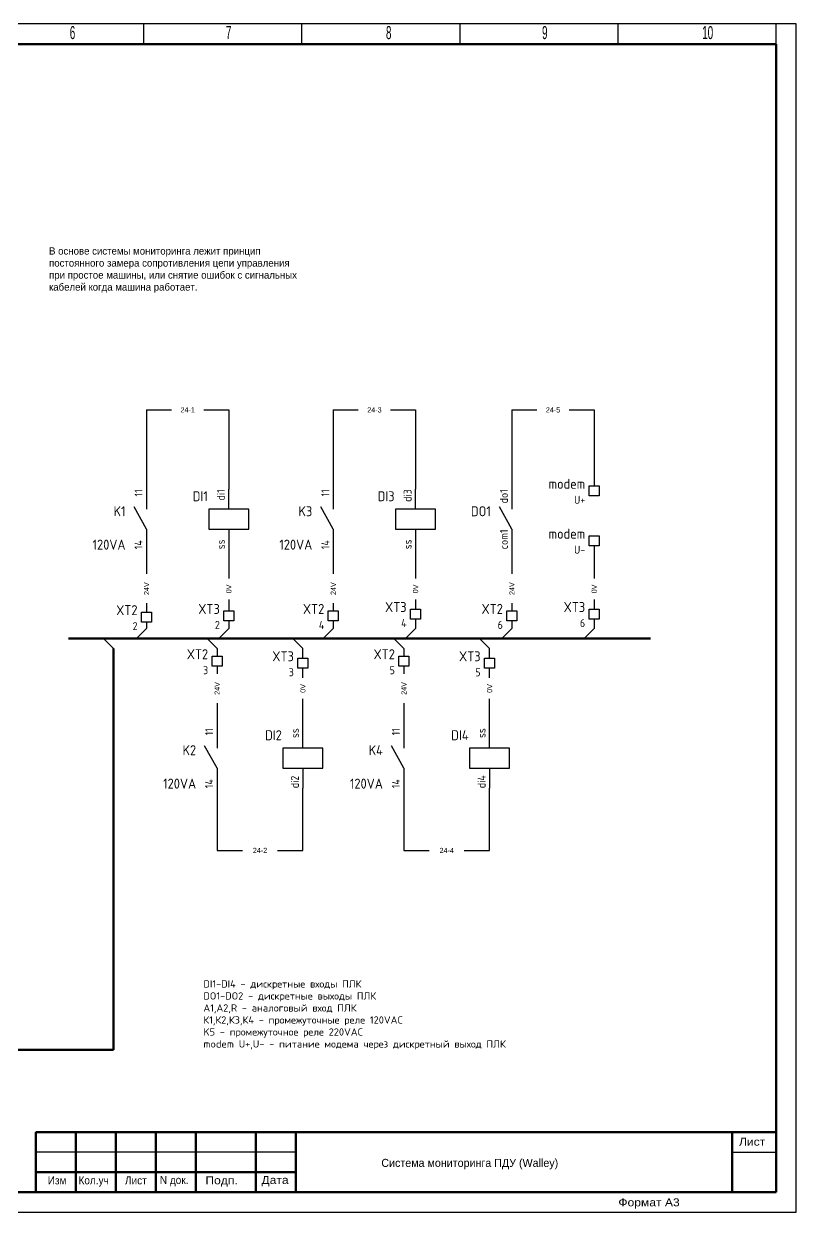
# Model space of a CAD drawing. Extents: x -20 to 400, y -5 to 292.
# Drawn here: x 207 to 400, y -5 to 292 of the extents above; entities that cross this region are included whole.
import ezdxf
from ezdxf.enums import TextEntityAlignment as Align

# ---------------------------------------------------------------- set-up
doc = ezdxf.new("R2010")
doc.units = 0
doc.linetypes.add('Caddy_Solid', pattern=[0])
for name, color, linetype in [('100', 7, 'Continuous'), ('DESCCHILD', 20, 'Continuous'), ('MISC', 7, 'Continuous'), ('SYMS', 7, 'Continuous'), ('TAGS', 7, 'Continuous'), ('TERMS', 7, 'Continuous'), ('WIRES', 7, 'Continuous')]:
    doc.layers.add(name, color=color, linetype=linetype)
doc.styles.add('Caddy_Vectorfont1n', font='arial.ttf', dxfattribs={"width": 1.1})
doc.styles.add('Caddy_Vectorfont1p', font='arial.ttf', dxfattribs={"width": 0.9})
doc.styles.add('SIMPLEX', font='simplex')
doc.styles.add('WD_IEC', font='ISOCP2.shx', dxfattribs={"width": 0.9, "height": 4})

# ---------------------------------------------------------------- blocks, each defined once
blk = doc.blocks.new('VT0_412')
for p, q in [((0, 2.5), (-2.5, 0)), ((-2.5, 0), (2.5, 0))]:
    blk.add_line(p, q)
at = {"style": 'WD_IEC', "flags": 1}
for tag, p in [('X4TERM01', (-2.5, 0)), ('WDWSEQ', (-2.1, 1.03)), ('X2TERM01', (0, 2.5)), ('X1TERM01', (2.5, 0))]:
    blk.add_attdef(tag, p, '', height=0.4, dxfattribs=at)
blk = doc.blocks.new('VCR21')
for p, q in [((0, 7.5), (0, 2.5)), ((0, -2.5), (-3.125, 3.125)), ((0, -2.5), (0, -7.5))]:
    blk.add_line(p, q)
at = {"style": 'WD_IEC'}
for tag, p in [('INST', (-5.25, 7.75)), ('LOC', (-5.25, 4.25)), ('TAG2', (-5.25, 0.75)), ('XREF', (-5.25, -3.75)), ('DESC1', (-5.25, -7.6)), ('DESC2', (-5.25, -11.1)), ('DESC3', (-5.25, -14.6))]:
    blk.add_attdef(tag, text='', height=2.5, dxfattribs=at).set_placement(p, align=Align.RIGHT)
blk.add_attdef('TERM01', text='', height=2, rotation=90, dxfattribs=at).set_placement((-1, 7.5), align=Align.RIGHT)
at = {"style": 'WD_IEC', "flags": 1}
for tag, p, height in [('X2TERM01', (0, 7.5), 0.32), ('X4LINK', (-2, 0), 0.32), ('X1LINK', (-0.5, 0), 0.32), ('CONTACT', (4, -3.5), 1), ('FAMILY', (4, -5), 1), ('X8TERM02', (0, -7.5), 0.32)]:
    blk.add_attdef(tag, p, '', height=height, dxfattribs=at)
at = {"style": 'WD_IEC'}
blk.add_attdef('TERM02', (-1, -7.5), '', height=2, rotation=90, dxfattribs=at)
blk = doc.blocks.new('VT0_418')
for p, q in [((-2.5, 0), (2.5, 0)), ((0, -2.5), (-2.5, 0))]:
    blk.add_line(p, q)
at = {"style": 'WD_IEC', "flags": 1}
for tag, p in [('X4TERM01', (-2.5, 0)), ('X1TERM01', (2.5, 0)), ('WDWSEQ', (-2.63, -0.91)), ('X8TERM01', (0, -2.5))]:
    blk.add_attdef(tag, p, '', height=0.4, dxfattribs=at)
blk = doc.blocks.new('VCR1')
for p, q in [((0, 2.5), (0, 7.5)), ((0, -2.5), (0, -7.5))]:
    blk.add_line(p, q)
blk.add_lwpolyline([(-5, 2.5), (-5, -2.5), (5, -2.5), (5, 2.5)], close=True)
at = {"style": 'WD_IEC'}
for tag, p in [('INST', (-5.25, 11.5)), ('LOC', (-5.25, 8)), ('TAG1', (-5.25, 4.5)), ('DESC1', (-5.25, -6.85)), ('DESC2', (-5.25, -10.35)), ('DESC3', (-5.25, -13.85))]:
    blk.add_attdef(tag, text='', height=2.5, dxfattribs=at).set_placement(p, align=Align.RIGHT)
blk.add_attdef('TERM01', text='', height=2, rotation=90, dxfattribs=at).set_placement((-1, 7.5), align=Align.RIGHT)
at = {"style": 'WD_IEC', "flags": 1}
for tag, p, height in [('X2TERM01', (0, 7.5), 0.32), ('X4LINK', (-5, 0), 0.32), ('X1LINK', (5, 0), 0.32), ('ASSYCODE', (1, -4), 1), ('FAMILY', (1, -5.5), 1), ('X8TERM02', (0, -7.5), 0.32), ('CATDESC', (1, -7), 1)]:
    blk.add_attdef(tag, p, '', height=height, dxfattribs=at)
at = {"style": 'WD_IEC', "flags": 9}
for tag, p in [('MFG', (-6, 1)), ('CAT', (-6, -1.5))]:
    blk.add_attdef(tag, text='', height=1.5, dxfattribs=at).set_placement(p, align=Align.RIGHT)
at = {"style": 'WD_IEC'}
blk.add_attdef('TERM02', (-1, -7.5), '', height=2, rotation=90, dxfattribs=at)
at = {"lineweight": 9, "style": 'WD_IEC'}
for tag, p in [('NO', (-5.5, -16.5)), ('NC', (-5.5, -20))]:
    blk.add_attdef(tag, text='', height=2.5, dxfattribs=at).set_placement(p, align=Align.TOP_RIGHT)
for tag, p in [('XREFNO', (-4, -16.5)), ('XREFNC', (-4, -20))]:
    blk.add_attdef(tag, text='', height=2.5, dxfattribs=at).set_placement(p, align=Align.TOP_LEFT)
blk = doc.blocks.new('VT0001')
for p, q in [((-1.25, -1.25), (-1.25, 1.25)), ((-1.25, 1.25), (1.25, 1.25)), ((1.25, 1.25), (1.25, -1.25)), ((1.25, -1.25), (-1.25, -1.25))]:
    blk.add_line(p, q)
at = {"style": 'WD_IEC'}
for tag, p in [('INST', (-2.25, 6.5)), ('LOC', (-2.25, 3.5)), ('DESC1', (-2.25, -6.25)), ('DESC2', (-2.25, -9.25)), ('DESC3', (-2.25, -12.25))]:
    blk.add_attdef(tag, text='', height=2.5, dxfattribs=at).set_placement(p, align=Align.RIGHT)
at = {"style": 'WD_IEC', "flags": 1}
for tag, p, height in [('ASSYCODE', (2.75, 10.75), 1), ('CATDESC', (2.75, 9.25), 1), ('MFG', (2.75, 7.25), 1.5), ('CAT', (2.75, 4.75), 1.5), ('X4PIN01', (-1.25, 1), 0.25), ('X4TERM01', (-1.25, 0), 0.25), ('X4TERMDESC01', (-1.25, 0.5), 0.4), ('STRIPSEQ', (0, 0), 0.025), ('X2PIN01', (0, 2.25), 0.25), ('X2TERM01', (0, 1.25), 0.25), ('X8PIN01', (0, -0.25), 0.25), ('X2TERMDESC01', (0, 1.75), 0.4), ('X1PIN01', (1.25, 1), 0.25), ('X1TERM01', (1.25, 0), 0.25), ('X1TERMDESC01', (1.25, 0.5), 0.4), ('LINKTERM', (0, -0.04), 0.025), ('X8TERM01', (0, -1.25), 0.25), ('X8TERMDESC01', (0, -0.75), 0.4)]:
    blk.add_attdef(tag, p, '', height=height, dxfattribs=at)
at = {"style": 'WD_IEC', "flags": 8}
for tag, height, p in [('TAGSTRIP', 2.5, (-2.25, 0.5)), ('TERM01', 2, (-2.25, -3.25))]:
    blk.add_attdef(tag, text='', height=height, dxfattribs=at).set_placement(p, align=Align.RIGHT)
blk = doc.blocks.new('VT0_LGENERIC')
at = {"style": 'WD_IEC'}
blk.add_attdef('COLOR', text='', height=2.5, rotation=90, dxfattribs=at).set_placement((0, 0), align=Align.MIDDLE_CENTER)
at = {"style": 'WD_IEC', "flags": 1}
for tag, p in [('X2TERM01', (0, 4)), ('X8TERM01', (0, -4))]:
    blk.add_attdef(tag, p, '', height=0.16, rotation=90, dxfattribs=at)
at = {"style": 'WD_IEC'}
for tag, p in [('X2_TINY_DOT_DONT_REMOVE', (0, 4)), ('X8_TINY_DOT_DONT_REMOVE', (0, -4))]:
    blk.add_attdef(tag, p, '', height=0.0001, rotation=90, dxfattribs=at)
blk = doc.blocks.new('HT0_LGENERIC')
at = {"style": 'WD_IEC'}
blk.add_attdef('COLOR', text='', height=2.5, dxfattribs=at).set_placement((0, 0), align=Align.MIDDLE_CENTER)
for tag, p in [('X4_TINY_DOT_DONT_REMOVE', (-2.5, 0)), ('X1_TINY_DOT_DONT_REMOVE', (2.5, 0))]:
    blk.add_attdef(tag, p, '', height=0.002, dxfattribs=at)
at = {"style": 'WD_IEC', "flags": 1}
for tag, p in [('X4TERM01', (-2.5, 0)), ('X1TERM01', (2.5, 0))]:
    blk.add_attdef(tag, p, '', height=0.2, dxfattribs=at)

msp = doc.modelspace()

# ---------------------------------------------------------------- linework, layer by layer
at = {"linetype": 'Caddy_Solid', "lineweight": 25}
for p, q in [((237, 287), (237, 292)), ((276.5, 287), (276.5, 292)), ((316, 287), (316, 292)), ((355.5, 287), (355.5, 292)), ((395, 287), (395, 292))]:
    msp.add_line(p, q, dxfattribs=at)
at = {"layer": '100', "linetype": 'Caddy_Solid', "lineweight": 50}
for p, q in [((0, 286.94), (395, 286.94)), ((395, 286.94), (395, 0)), ((210, 15), (395, 15)), ((210, 0), (210, 15)), ((220, 0), (220, 15)), ((230, 0), (230, 15)), ((240, 0), (240, 15)), ((250, 0), (250, 15)), ((265, 0), (265, 15)), ((275, 0), (275, 15)), ((384, 0), (384, 15)), ((210, 5), (275, 5)), ((395, 0), (-12, 0))]:
    msp.add_line(p, q, dxfattribs=at)
at = {"layer": '100', "linetype": 'Caddy_Solid', "lineweight": 25}
for p, q in [((275, 10), (210, 10)), ((384, 10), (395, 10))]:
    msp.add_line(p, q, dxfattribs=at)
at = {"layer": 'SYMS', "lineweight": 60}
for p, q in [((218.2, 138.34), (363.63, 138.34)), ((175.4, 35.6), (229.46, 35.6))]:
    msp.add_line(p, q, dxfattribs=at)
at = {"layer": 'SYMS', "lineweight": 30}
msp.add_line((227.26, 138.34), (226.96, 138.34), dxfattribs=at)
at = {"layer": 'SYMS'}
msp.add_lwpolyline([(-20, -5), (400, -5), (400, 292), (-20, 292)], close=True, dxfattribs=at)
at = {"layer": 'WIRES'}
for p, q in [((237.68, 195.51), (237.68, 175.68)), ((237.68, 195.51), (243.93, 195.51)), ((251.99, 195.51), (258.24, 195.51)), ((258.24, 195.51), (258.24, 175.68)), ((284.34, 195.51), (284.34, 175.68)), ((284.34, 195.51), (290.59, 195.51)), ((298.65, 195.51), (304.9, 195.51)), ((304.9, 195.51), (304.9, 175.68)), ((328.96, 195.51), (328.96, 175.68)), ((328.96, 195.51), (335.21, 195.51)), ((343.27, 195.51), (349.52, 195.51)), ((349.52, 195.51), (349.52, 176.53)), ((237.68, 160.68), (237.68, 154.5)), ((258.24, 160.68), (258.24, 153.39)), ((284.34, 160.68), (284.34, 154.5)), ((304.9, 160.68), (304.9, 153.39)), ((328.96, 160.68), (328.96, 154.5)), ((349.52, 161.56), (349.52, 153.39)), ((237.68, 147.19), (237.68, 144.96)), ((258.24, 148.13), (258.24, 145.27)), ((284.34, 147.19), (284.34, 145.27)), ((304.9, 148.13), (304.9, 145.74)), ((328.96, 147.19), (328.96, 145.27)), ((349.52, 148.13), (349.52, 145.74)), ((258.24, 142.77), (258.24, 140.84)), ((284.34, 142.77), (284.34, 140.84)), ((304.9, 143.24), (304.9, 140.84)), ((328.96, 142.77), (328.96, 140.84)), ((349.52, 143.24), (349.52, 140.84)), ((237.68, 142.46), (237.68, 140.84)), ((255.32, 135.84), (255.32, 133.95)), ((276.74, 133.44), (276.74, 135.84)), ((301.98, 135.84), (301.98, 133.95)), ((323.39, 133.44), (323.39, 135.84)), ((255.32, 131.45), (255.32, 129.56)), ((276.74, 128.53), (276.74, 130.94)), ((301.98, 131.45), (301.98, 129.56)), ((323.39, 128.53), (323.39, 130.94)), ((255.32, 122.25), (255.32, 115.96)), ((276.74, 115.96), (276.74, 123.28)), ((301.98, 122.25), (301.98, 115.96)), ((323.39, 115.96), (323.39, 123.28)), ((255.32, 100.96), (255.32, 85.41)), ((276.74, 85.41), (276.74, 100.96)), ((301.98, 100.96), (301.98, 85.41)), ((323.39, 85.41), (323.39, 100.96)), ((255.32, 85.41), (261.67, 85.41)), ((270.39, 85.41), (276.74, 85.41)), ((301.98, 85.41), (308.33, 85.41)), ((317.04, 85.41), (323.39, 85.41))]:
    msp.add_line(p, q, dxfattribs=at)
at = {"layer": 'WIRES', "lineweight": 60}
msp.add_line((229.46, 35.6), (229.46, 135.84), dxfattribs=at)

# ---------------------------------------------------------------- block references
at = {"layer": 'SYMS'}
ref = msp.add_blockref('HT0_LGENERIC', (247.96, 195.51), dxfattribs=at)
ref.add_attrib('X4_TINY_DOT_DONT_REMOVE', '.', (243.93, 195.51), dxfattribs={"layer": 'MISC', "height": 0.002, "style": 'WD_IEC'})
ref.add_attrib('X1_TINY_DOT_DONT_REMOVE', '.', (251.99, 195.51), dxfattribs={"layer": 'MISC', "height": 0.002, "style": 'WD_IEC'})
ref.add_attrib('COLOR', '24-1', dxfattribs={"layer": 'MISC', "height": 1.3}).set_placement((247.96, 195.51), align=Align.MIDDLE_CENTER)
ref = msp.add_blockref('HT0_LGENERIC', (294.62, 195.51), dxfattribs=at)
ref.add_attrib('X4_TINY_DOT_DONT_REMOVE', '.', (290.59, 195.51), dxfattribs={"layer": 'MISC', "height": 0.002, "style": 'WD_IEC'})
ref.add_attrib('X1_TINY_DOT_DONT_REMOVE', '.', (298.65, 195.51), dxfattribs={"layer": 'MISC', "height": 0.002, "style": 'WD_IEC'})
ref.add_attrib('COLOR', '24-3', dxfattribs={"layer": 'MISC', "height": 1.3}).set_placement((294.62, 195.51), align=Align.MIDDLE_CENTER)
ref = msp.add_blockref('HT0_LGENERIC', (339.24, 195.51), dxfattribs=at)
ref.add_attrib('X4_TINY_DOT_DONT_REMOVE', '.', (335.21, 195.51), dxfattribs={"layer": 'MISC', "height": 0.002, "style": 'WD_IEC'})
ref.add_attrib('X1_TINY_DOT_DONT_REMOVE', '.', (343.27, 195.51), dxfattribs={"layer": 'MISC', "height": 0.002, "style": 'WD_IEC'})
ref.add_attrib('COLOR', '24-5', dxfattribs={"layer": 'MISC', "height": 1.3}).set_placement((339.24, 195.51), align=Align.MIDDLE_CENTER)
ref = msp.add_blockref('VT0001', (349.52, 175.28), dxfattribs=at)
ref.add_attrib('TERM01', 'U+', dxfattribs={"layer": 'TERMS', "height": 2, "style": 'WD_IEC', "flags": 8}).set_placement((347.27, 172.03), align=Align.RIGHT)
ref.add_attrib('TAGSTRIP', 'modem', dxfattribs={"layer": 'TAGS', "height": 2.5, "style": 'WD_IEC', "flags": 8}).set_placement((347.27, 175.78), align=Align.RIGHT)
ref = msp.add_blockref('VCR21', (237.68, 168.18), dxfattribs=at)
ref.add_attrib('TAG2', 'K1', dxfattribs={"layer": 'TAGS', "height": 2.5, "style": 'WD_IEC'}).set_placement((232.43, 168.93), align=Align.RIGHT)
ref.add_attrib('DESC1', '120VA', dxfattribs={"layer": 'DESCCHILD', "height": 2.5, "style": 'WD_IEC'}).set_placement((232.43, 160.58), align=Align.RIGHT)
ref.add_attrib('TERM01', '11', dxfattribs={"layer": 'TERMS', "height": 2, "rotation": 90, "style": 'WD_IEC'}).set_placement((236.68, 175.68), align=Align.RIGHT)
ref.add_attrib('TERM02', '14', (236.68, 160.68), dxfattribs={"layer": 'TERMS', "height": 2, "rotation": 90, "style": 'WD_IEC'})
ref = msp.add_blockref('VCR1', (258.24, 168.18), dxfattribs=at)
ref.add_attrib('TAG1', 'DI1', dxfattribs={"layer": 'TAGS', "height": 2.5, "style": 'WD_IEC'}).set_placement((252.99, 172.68), align=Align.RIGHT)
ref.add_attrib('TERM01', 'di1', dxfattribs={"layer": 'TERMS', "height": 2, "rotation": 90, "style": 'WD_IEC'}).set_placement((257.24, 175.68), align=Align.RIGHT)
ref.add_attrib('TERM02', 'ss', (257.24, 160.68), dxfattribs={"layer": 'TERMS', "height": 2, "rotation": 90, "style": 'WD_IEC'})
ref = msp.add_blockref('VCR21', (284.34, 168.18), dxfattribs=at)
ref.add_attrib('TAG2', 'K3', dxfattribs={"layer": 'TAGS', "height": 2.5, "style": 'WD_IEC'}).set_placement((279.09, 168.93), align=Align.RIGHT)
ref.add_attrib('DESC1', '120VA', dxfattribs={"layer": 'DESCCHILD', "height": 2.5, "style": 'WD_IEC'}).set_placement((279.09, 160.58), align=Align.RIGHT)
ref.add_attrib('TERM01', '11', dxfattribs={"layer": 'TERMS', "height": 2, "rotation": 90, "style": 'WD_IEC'}).set_placement((283.34, 175.68), align=Align.RIGHT)
ref.add_attrib('TERM02', '14', (283.34, 160.68), dxfattribs={"layer": 'TERMS', "height": 2, "rotation": 90, "style": 'WD_IEC'})
ref = msp.add_blockref('VCR1', (304.9, 168.18), dxfattribs=at)
ref.add_attrib('TAG1', 'DI3', dxfattribs={"layer": 'TAGS', "height": 2.5, "style": 'WD_IEC'}).set_placement((299.65, 172.68), align=Align.RIGHT)
ref.add_attrib('TERM01', 'di3', dxfattribs={"layer": 'TERMS', "height": 2, "rotation": 90, "style": 'WD_IEC'}).set_placement((303.9, 175.68), align=Align.RIGHT)
ref.add_attrib('TERM02', 'ss', (303.9, 160.68), dxfattribs={"layer": 'TERMS', "height": 2, "rotation": 90, "style": 'WD_IEC'})
ref = msp.add_blockref('VCR21', (328.96, 168.18), dxfattribs=at)
ref.add_attrib('TAG2', 'DO1', dxfattribs={"layer": 'TAGS', "height": 2.5, "style": 'WD_IEC'}).set_placement((323.71, 168.93), align=Align.RIGHT)
ref.add_attrib('TERM01', 'do1', dxfattribs={"layer": 'TERMS', "height": 2, "rotation": 90, "style": 'WD_IEC'}).set_placement((327.96, 175.68), align=Align.RIGHT)
ref.add_attrib('TERM02', 'com1', (327.96, 160.68), dxfattribs={"layer": 'TERMS', "height": 2, "rotation": 90, "style": 'WD_IEC'})
ref = msp.add_blockref('VT0001', (349.52, 162.81), dxfattribs=at)
ref.add_attrib('TERM01', 'U-', dxfattribs={"layer": 'TERMS', "height": 2, "style": 'WD_IEC', "flags": 8}).set_placement((347.27, 159.56), align=Align.RIGHT)
ref.add_attrib('TAGSTRIP', 'modem', dxfattribs={"layer": 'TAGS', "height": 2.5, "style": 'WD_IEC', "flags": 8}).set_placement((347.27, 163.31), align=Align.RIGHT)
ref = msp.add_blockref('VT0_LGENERIC', (237.68, 150.84), dxfattribs=at)
ref.add_attrib('X8_TINY_DOT_DONT_REMOVE', '.', (237.68, 147.19), dxfattribs={"layer": 'MISC', "height": 0.0001, "rotation": 90, "style": 'WD_IEC'})
ref.add_attrib('X2_TINY_DOT_DONT_REMOVE', '.', (237.68, 154.5), dxfattribs={"layer": 'MISC', "height": 0.0001, "rotation": 90, "style": 'WD_IEC'})
ref.add_attrib('COLOR', '24V', dxfattribs={"layer": 'MISC', "height": 1.3, "rotation": 90}).set_placement((237.68, 150.84), align=Align.MIDDLE_CENTER)
ref = msp.add_blockref('VT0_LGENERIC', (284.34, 150.84), dxfattribs=at)
ref.add_attrib('X8_TINY_DOT_DONT_REMOVE', '.', (284.34, 147.19), dxfattribs={"layer": 'MISC', "height": 0.0001, "rotation": 90, "style": 'WD_IEC'})
ref.add_attrib('X2_TINY_DOT_DONT_REMOVE', '.', (284.34, 154.5), dxfattribs={"layer": 'MISC', "height": 0.0001, "rotation": 90, "style": 'WD_IEC'})
ref.add_attrib('COLOR', '24V', dxfattribs={"layer": 'MISC', "height": 1.3, "rotation": 90}).set_placement((284.34, 150.84), align=Align.MIDDLE_CENTER)
ref = msp.add_blockref('VT0_LGENERIC', (328.96, 150.84), dxfattribs=at)
ref.add_attrib('X8_TINY_DOT_DONT_REMOVE', '.', (328.96, 147.19), dxfattribs={"layer": 'MISC', "height": 0.0001, "rotation": 90, "style": 'WD_IEC'})
ref.add_attrib('X2_TINY_DOT_DONT_REMOVE', '.', (328.96, 154.5), dxfattribs={"layer": 'MISC', "height": 0.0001, "rotation": 90, "style": 'WD_IEC'})
ref.add_attrib('COLOR', '24V', dxfattribs={"layer": 'MISC', "height": 1.3, "rotation": 90}).set_placement((328.96, 150.84), align=Align.MIDDLE_CENTER)
ref = msp.add_blockref('VT0_LGENERIC', (258.24, 150.76), dxfattribs=at)
ref.add_attrib('X8_TINY_DOT_DONT_REMOVE', '.', (258.24, 148.13), dxfattribs={"layer": 'MISC', "height": 0.0001, "rotation": 90, "style": 'WD_IEC'})
ref.add_attrib('X2_TINY_DOT_DONT_REMOVE', '.', (258.24, 153.39), dxfattribs={"layer": 'MISC', "height": 0.0001, "rotation": 90, "style": 'WD_IEC'})
ref.add_attrib('COLOR', '0V', dxfattribs={"layer": 'MISC', "height": 1.3, "rotation": 90}).set_placement((258.24, 150.76), align=Align.MIDDLE_CENTER)
ref = msp.add_blockref('VT0_LGENERIC', (304.9, 150.76), dxfattribs=at)
ref.add_attrib('X8_TINY_DOT_DONT_REMOVE', '.', (304.9, 148.13), dxfattribs={"layer": 'MISC', "height": 0.0001, "rotation": 90, "style": 'WD_IEC'})
ref.add_attrib('X2_TINY_DOT_DONT_REMOVE', '.', (304.9, 153.39), dxfattribs={"layer": 'MISC', "height": 0.0001, "rotation": 90, "style": 'WD_IEC'})
ref.add_attrib('COLOR', '0V', dxfattribs={"layer": 'MISC', "height": 1.3, "rotation": 90}).set_placement((304.9, 150.76), align=Align.MIDDLE_CENTER)
ref = msp.add_blockref('VT0_LGENERIC', (349.52, 150.76), dxfattribs=at)
ref.add_attrib('X8_TINY_DOT_DONT_REMOVE', '.', (349.52, 148.13), dxfattribs={"layer": 'MISC', "height": 0.0001, "rotation": 90, "style": 'WD_IEC'})
ref.add_attrib('X2_TINY_DOT_DONT_REMOVE', '.', (349.52, 153.39), dxfattribs={"layer": 'MISC', "height": 0.0001, "rotation": 90, "style": 'WD_IEC'})
ref.add_attrib('COLOR', '0V', dxfattribs={"layer": 'MISC', "height": 1.3, "rotation": 90}).set_placement((349.52, 150.76), align=Align.MIDDLE_CENTER)
ref = msp.add_blockref('VT0001', (237.68, 143.71), dxfattribs=at)
ref.add_attrib('TERM01', '2', dxfattribs={"layer": 'TERMS', "height": 2, "style": 'WD_IEC', "flags": 8}).set_placement((235.43, 140.46), align=Align.RIGHT)
ref.add_attrib('TAGSTRIP', 'XT2', dxfattribs={"layer": 'TAGS', "height": 2.5, "style": 'WD_IEC', "flags": 8}).set_placement((235.43, 144.21), align=Align.RIGHT)
ref = msp.add_blockref('VT0001', (258.24, 144.02), dxfattribs=at)
ref.add_attrib('TERM01', '2', dxfattribs={"layer": 'TERMS', "height": 2, "style": 'WD_IEC', "flags": 8}).set_placement((255.99, 140.77), align=Align.RIGHT)
ref.add_attrib('TAGSTRIP', 'XT3', dxfattribs={"layer": 'TAGS', "height": 2.5, "style": 'WD_IEC', "flags": 8}).set_placement((255.99, 144.52), align=Align.RIGHT)
ref = msp.add_blockref('VT0001', (284.34, 144.02), dxfattribs=at)
ref.add_attrib('TERM01', '4', dxfattribs={"layer": 'TERMS', "height": 2, "style": 'WD_IEC', "flags": 8}).set_placement((282.09, 140.77), align=Align.RIGHT)
ref.add_attrib('TAGSTRIP', 'XT2', dxfattribs={"layer": 'TAGS', "height": 2.5, "style": 'WD_IEC', "flags": 8}).set_placement((282.09, 144.52), align=Align.RIGHT)
ref = msp.add_blockref('VT0001', (304.9, 144.49), dxfattribs=at)
ref.add_attrib('TERM01', '4', dxfattribs={"layer": 'TERMS', "height": 2, "style": 'WD_IEC', "flags": 8}).set_placement((302.65, 141.24), align=Align.RIGHT)
ref.add_attrib('TAGSTRIP', 'XT3', dxfattribs={"layer": 'TAGS', "height": 2.5, "style": 'WD_IEC', "flags": 8}).set_placement((302.65, 144.99), align=Align.RIGHT)
ref = msp.add_blockref('VT0001', (328.96, 144.02), dxfattribs=at)
ref.add_attrib('TERM01', '6', dxfattribs={"layer": 'TERMS', "height": 2, "style": 'WD_IEC', "flags": 8}).set_placement((326.71, 140.77), align=Align.RIGHT)
ref.add_attrib('TAGSTRIP', 'XT2', dxfattribs={"layer": 'TAGS', "height": 2.5, "style": 'WD_IEC', "flags": 8}).set_placement((326.71, 144.52), align=Align.RIGHT)
ref = msp.add_blockref('VT0001', (349.52, 144.49), dxfattribs=at)
ref.add_attrib('TERM01', '6', dxfattribs={"layer": 'TERMS', "height": 2, "style": 'WD_IEC', "flags": 8}).set_placement((347.27, 141.24), align=Align.RIGHT)
ref.add_attrib('TAGSTRIP', 'XT3', dxfattribs={"layer": 'TAGS', "height": 2.5, "style": 'WD_IEC', "flags": 8}).set_placement((347.27, 144.99), align=Align.RIGHT)
for name, p in [('VT0_412', (237.68, 138.34)), ('VT0_412', (258.24, 138.34)), ('VT0_412', (284.34, 138.34)), ('VT0_412', (304.9, 138.34)), ('VT0_412', (328.96, 138.34)), ('VT0_412', (349.52, 138.34)), ('VT0_418', (255.32, 138.34)), ('VT0_418', (276.74, 138.34)), ('VT0_418', (301.98, 138.34)), ('VT0_418', (323.39, 138.34))]:
    msp.add_blockref(name, p, dxfattribs=at)
at = {"layer": 'SYMS', "lineweight": 90}
msp.add_blockref('VT0_418', (229.46, 138.34), dxfattribs=at)
at = {"layer": 'SYMS'}
ref = msp.add_blockref('VT0001', (255.32, 132.7), dxfattribs=at)
ref.add_attrib('TERM01', '3', dxfattribs={"layer": 'TERMS', "height": 2, "style": 'WD_IEC', "flags": 8}).set_placement((253.07, 129.45), align=Align.RIGHT)
ref.add_attrib('TAGSTRIP', 'XT2', dxfattribs={"layer": 'TAGS', "height": 2.5, "style": 'WD_IEC', "flags": 8}).set_placement((253.07, 133.2), align=Align.RIGHT)
ref = msp.add_blockref('VT0001', (276.74, 132.19), dxfattribs=at)
ref.add_attrib('TERM01', '3', dxfattribs={"layer": 'TERMS', "height": 2, "style": 'WD_IEC', "flags": 8}).set_placement((274.49, 128.94), align=Align.RIGHT)
ref.add_attrib('TAGSTRIP', 'XT3', dxfattribs={"layer": 'TAGS', "height": 2.5, "style": 'WD_IEC', "flags": 8}).set_placement((274.49, 132.69), align=Align.RIGHT)
ref = msp.add_blockref('VT0001', (301.98, 132.7), dxfattribs=at)
ref.add_attrib('TERM01', '5', dxfattribs={"layer": 'TERMS', "height": 2, "style": 'WD_IEC', "flags": 8}).set_placement((299.73, 129.45), align=Align.RIGHT)
ref.add_attrib('TAGSTRIP', 'XT2', dxfattribs={"layer": 'TAGS', "height": 2.5, "style": 'WD_IEC', "flags": 8}).set_placement((299.73, 133.2), align=Align.RIGHT)
ref = msp.add_blockref('VT0001', (323.39, 132.19), dxfattribs=at)
ref.add_attrib('TERM01', '5', dxfattribs={"layer": 'TERMS', "height": 2, "style": 'WD_IEC', "flags": 8}).set_placement((321.14, 128.94), align=Align.RIGHT)
ref.add_attrib('TAGSTRIP', 'XT3', dxfattribs={"layer": 'TAGS', "height": 2.5, "style": 'WD_IEC', "flags": 8}).set_placement((321.14, 132.69), align=Align.RIGHT)
ref = msp.add_blockref('VT0_LGENERIC', (255.32, 125.9), dxfattribs=at)
ref.add_attrib('X8_TINY_DOT_DONT_REMOVE', '.', (255.32, 122.25), dxfattribs={"layer": 'MISC', "height": 0.0001, "rotation": 90, "style": 'WD_IEC'})
ref.add_attrib('X2_TINY_DOT_DONT_REMOVE', '.', (255.32, 129.56), dxfattribs={"layer": 'MISC', "height": 0.0001, "rotation": 90, "style": 'WD_IEC'})
ref.add_attrib('COLOR', '24V', dxfattribs={"layer": 'MISC', "height": 1.3, "rotation": 90}).set_placement((255.32, 125.9), align=Align.MIDDLE_CENTER)
ref = msp.add_blockref('VT0_LGENERIC', (276.74, 125.9), dxfattribs=at)
ref.add_attrib('X8_TINY_DOT_DONT_REMOVE', '.', (276.74, 123.28), dxfattribs={"layer": 'MISC', "height": 0.0001, "rotation": 90, "style": 'WD_IEC'})
ref.add_attrib('X2_TINY_DOT_DONT_REMOVE', '.', (276.74, 128.53), dxfattribs={"layer": 'MISC', "height": 0.0001, "rotation": 90, "style": 'WD_IEC'})
ref.add_attrib('COLOR', '0V', dxfattribs={"layer": 'MISC', "height": 1.3, "rotation": 90}).set_placement((276.74, 125.9), align=Align.MIDDLE_CENTER)
ref = msp.add_blockref('VT0_LGENERIC', (301.98, 125.9), dxfattribs=at)
ref.add_attrib('X8_TINY_DOT_DONT_REMOVE', '.', (301.98, 122.25), dxfattribs={"layer": 'MISC', "height": 0.0001, "rotation": 90, "style": 'WD_IEC'})
ref.add_attrib('X2_TINY_DOT_DONT_REMOVE', '.', (301.98, 129.56), dxfattribs={"layer": 'MISC', "height": 0.0001, "rotation": 90, "style": 'WD_IEC'})
ref.add_attrib('COLOR', '24V', dxfattribs={"layer": 'MISC', "height": 1.3, "rotation": 90}).set_placement((301.98, 125.9), align=Align.MIDDLE_CENTER)
ref = msp.add_blockref('VT0_LGENERIC', (323.39, 125.9), dxfattribs=at)
ref.add_attrib('X8_TINY_DOT_DONT_REMOVE', '.', (323.39, 123.28), dxfattribs={"layer": 'MISC', "height": 0.0001, "rotation": 90, "style": 'WD_IEC'})
ref.add_attrib('X2_TINY_DOT_DONT_REMOVE', '.', (323.39, 128.53), dxfattribs={"layer": 'MISC', "height": 0.0001, "rotation": 90, "style": 'WD_IEC'})
ref.add_attrib('COLOR', '0V', dxfattribs={"layer": 'MISC', "height": 1.3, "rotation": 90}).set_placement((323.39, 125.9), align=Align.MIDDLE_CENTER)
ref = msp.add_blockref('VCR21', (255.32, 108.46), dxfattribs=at)
ref.add_attrib('TAG2', 'K2', dxfattribs={"layer": 'TAGS', "height": 2.5, "style": 'WD_IEC'}).set_placement((250.07, 109.21), align=Align.RIGHT)
ref.add_attrib('DESC1', '120VA', dxfattribs={"layer": 'DESCCHILD', "height": 2.5, "style": 'WD_IEC'}).set_placement((250.07, 100.86), align=Align.RIGHT)
ref.add_attrib('TERM01', '11', dxfattribs={"layer": 'TERMS', "height": 2, "rotation": 90, "style": 'WD_IEC'}).set_placement((254.32, 115.96), align=Align.RIGHT)
ref.add_attrib('TERM02', '14', (254.32, 100.96), dxfattribs={"layer": 'TERMS', "height": 2, "rotation": 90, "style": 'WD_IEC'})
ref = msp.add_blockref('VCR1', (276.74, 108.46), dxfattribs=at)
ref.add_attrib('TAG1', 'DI2', dxfattribs={"layer": 'TAGS', "height": 2.5, "style": 'WD_IEC'}).set_placement((271.49, 112.96), align=Align.RIGHT)
ref.add_attrib('TERM01', 'ss', dxfattribs={"layer": 'TERMS', "height": 2, "rotation": 90, "style": 'WD_IEC'}).set_placement((275.74, 115.96), align=Align.RIGHT)
ref.add_attrib('TERM02', 'di2', (275.74, 100.96), dxfattribs={"layer": 'TERMS', "height": 2, "rotation": 90, "style": 'WD_IEC'})
ref = msp.add_blockref('VCR21', (301.98, 108.46), dxfattribs=at)
ref.add_attrib('TAG2', 'K4', dxfattribs={"layer": 'TAGS', "height": 2.5, "style": 'WD_IEC'}).set_placement((296.73, 109.21), align=Align.RIGHT)
ref.add_attrib('DESC1', '120VA', dxfattribs={"layer": 'DESCCHILD', "height": 2.5, "style": 'WD_IEC'}).set_placement((296.73, 100.86), align=Align.RIGHT)
ref.add_attrib('TERM01', '11', dxfattribs={"layer": 'TERMS', "height": 2, "rotation": 90, "style": 'WD_IEC'}).set_placement((300.98, 115.96), align=Align.RIGHT)
ref.add_attrib('TERM02', '14', (300.98, 100.96), dxfattribs={"layer": 'TERMS', "height": 2, "rotation": 90, "style": 'WD_IEC'})
ref = msp.add_blockref('VCR1', (323.39, 108.46), dxfattribs=at)
ref.add_attrib('TAG1', 'DI4', dxfattribs={"layer": 'TAGS', "height": 2.5, "style": 'WD_IEC'}).set_placement((318.14, 112.96), align=Align.RIGHT)
ref.add_attrib('TERM01', 'ss', dxfattribs={"layer": 'TERMS', "height": 2, "rotation": 90, "style": 'WD_IEC'}).set_placement((322.39, 115.96), align=Align.RIGHT)
ref.add_attrib('TERM02', 'di4', (322.39, 100.96), dxfattribs={"layer": 'TERMS', "height": 2, "rotation": 90, "style": 'WD_IEC'})
ref = msp.add_blockref('HT0_LGENERIC', (266.03, 85.41), dxfattribs=at)
ref.add_attrib('X4_TINY_DOT_DONT_REMOVE', '.', (261.67, 85.41), dxfattribs={"layer": 'MISC', "height": 0.002, "style": 'WD_IEC'})
ref.add_attrib('X1_TINY_DOT_DONT_REMOVE', '.', (270.39, 85.41), dxfattribs={"layer": 'MISC', "height": 0.002, "style": 'WD_IEC'})
ref.add_attrib('COLOR', '24-2', dxfattribs={"layer": 'MISC', "height": 1.3}).set_placement((266.03, 85.41), align=Align.MIDDLE_CENTER)
ref = msp.add_blockref('HT0_LGENERIC', (312.69, 85.41), dxfattribs=at)
ref.add_attrib('X4_TINY_DOT_DONT_REMOVE', '.', (308.33, 85.41), dxfattribs={"layer": 'MISC', "height": 0.002, "style": 'WD_IEC'})
ref.add_attrib('X1_TINY_DOT_DONT_REMOVE', '.', (317.04, 85.41), dxfattribs={"layer": 'MISC', "height": 0.002, "style": 'WD_IEC'})
ref.add_attrib('COLOR', '24-4', dxfattribs={"layer": 'MISC', "height": 1.3}).set_placement((312.69, 85.41), align=Align.MIDDLE_CENTER)

# ---------------------------------------------------------------- texts
at = {"lineweight": 60, "style": 'Caddy_Vectorfont1p', "width": 0.54}
for s, height, p in [('6', 3.27, (218.5, 288.16)), ('7', 3.27, (257.5, 288.16)), ('8', 3.27, (297.5, 288.16)), ('9', 3.27, (336.5, 288.16)), ('10', 3.275, (376.5, 288.16))]:
    msp.add_text(s, height=height, dxfattribs=at).set_placement(p)
at = {"layer": '100', "lineweight": 25, "style": 'Caddy_Vectorfont1n'}
for s, width, p in [('Лист', 1.1, (385.7, 11.64)), ('Изм', 0.913, (212.99, 1.97)), ('Кол.уч', 0.913, (220.68, 1.99)), ('Лист', 0.913, (232.29, 1.97)), ('N док.', 0.913, (241, 2.08)), ('Подп.', 1.1, (252.39, 1.99)), ('Дата', 1.1, (266.4, 2.08)), ('Формат А3', 1.1, (355.56, -3.51))]:
    msp.add_text(s, height=1.965, dxfattribs=dict(at, width=width)).set_placement(p)
at = {"layer": 'SYMS', "attachment_point": 1}
for s, width, heights, insert, char_height in [('В основе системы мониторинга лежит принцип \\Pпостоянного замера сопротивления цепи управления\\Pпри простое машины, или снятие ошибок с сигнальных\\Pкабелей когда машина работает.', 96.3751, [18.59], (213.32, 236.12), 1.8), ('Система мониторинга ПДУ (Walley)', 83.5085, [8.18], (296.34, 8.33), 2)]:
    msp.add_mtext_dynamic_manual_height_columns(s, width=width, gutter_width=12.5, heights=heights, dxfattribs=dict(at, insert=insert, char_height=char_height))
at = {"layer": 'SYMS'}
note = msp.add_mtext_dynamic_manual_height_columns('DI1-DI4 - дискретные входы ПЛК\\PDO1-DO2 - дискретные выходы ПЛК\\PA1,A2,R - аналоговый вход ПЛК\\PК1,К2,К3,К4 - промежуточные реле 120VAC\\PK5 - промежуточное реле 220VAC\\Pmodem U+,U- - питание модема через дискретный выход ПЛК\\P', width=104.7228, gutter_width=12.5, heights=[18.89, 0], dxfattribs=dict(at, insert=(251.89, 52.95), char_height=1.8, attachment_point=1, style='SIMPLEX'))
for column, words in zip(note.columns.linked_columns, [' ']):
    column.text = words

doc.saveas('drawing.dxf')
